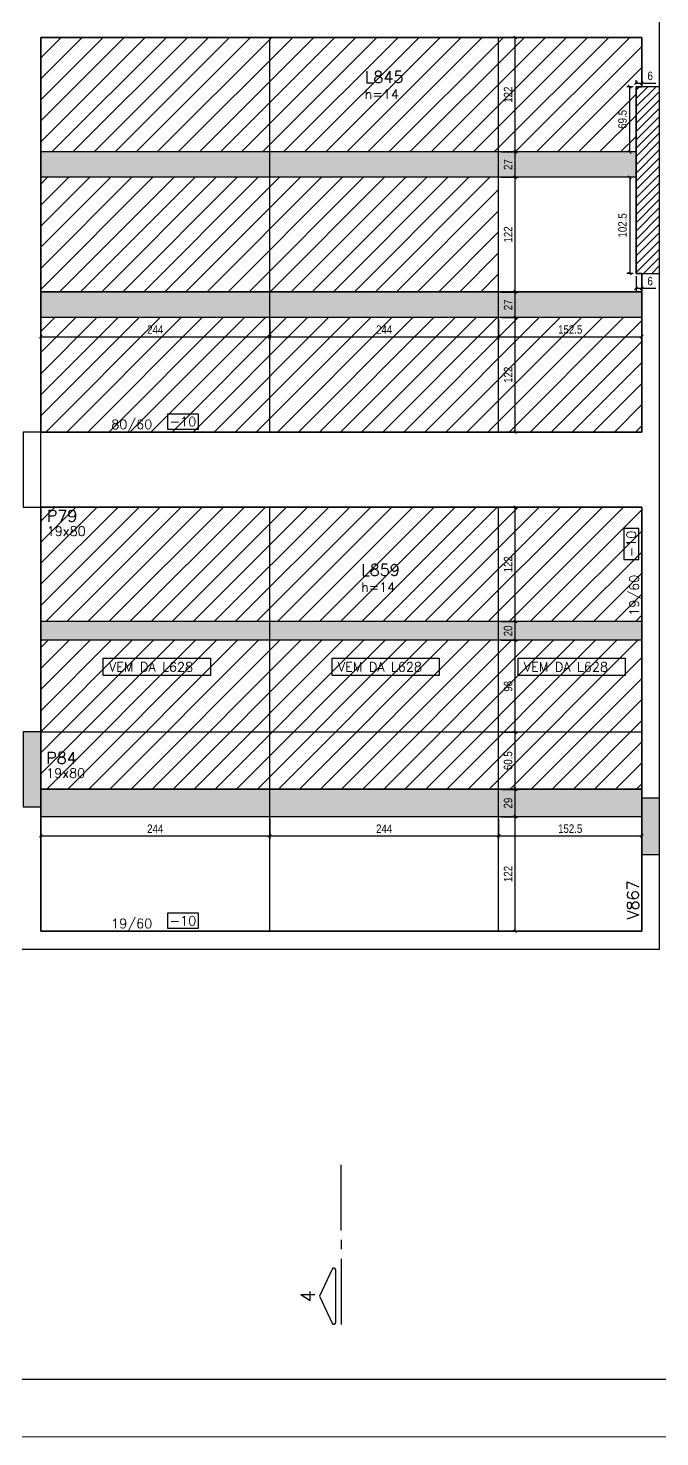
# Model space of a CAD drawing. Extents: x 1860 to 8661, y -614 to 3008.
# Drawn here: x 6478 to 7151, y -614 to 888 of the extents above; entities that cross this region are included whole.
import ezdxf
from ezdxf.enums import TextEntityAlignment as Align

# ---------------------------------------------------------------- set-up
doc = ezdxf.new("R2010")
doc.units = 0
for name, color, linetype in [('COTA', 241, 'Continuous'), ('F-CORTE-INDICAÇÃO', 4, 'Continuous'), ('F-LAJES-DIM', 2, 'Continuous'), ('F-LAJES-NOME', 4, 'Continuous'), ('F-LAJES-R', 254, 'Continuous'), ('F-PILARES-DIM', 172, 'Continuous'), ('F-PILARES-HACH', 174, 'Continuous'), ('F-PILARES-M', 170, 'Continuous'), ('F-PILARES-NOME', 170, 'Continuous'), ('F-PILARES-S', 170, 'Continuous'), ('F-VIGAS', 3, 'Continuous'), ('F-VIGAS-DIM', 2, 'Continuous'), ('F-VIGAS-NOME', 4, 'Continuous'), ('Painéis', 200, 'Continuous')]:
    doc.layers.add(name, color=color, linetype=linetype)
doc.layers.add('F-DESNIVEL-2', color=7, linetype='Continuous', true_color=0xffd1e8)
doc.layers.add('FOLHA', color=255, linetype='Continuous', lineweight=5)
doc.layers.add('Hachura', color=251, linetype='Continuous', lineweight=9)
doc.styles.add('COTA TECNICA-50', font='techl___.ttf', dxfattribs={"height": 9})
doc.styles.add('MCP', font='romans.shx')
doc.styles.add('ROMANS', font='romans.shx')
doc.dimstyles.new('COTA PAINEL-50', dxfattribs={"dimtxt": 9, "dimasz": 3, "dimexe": 3, "dimexo": 3, "dimgap": 3, "dimtad": 1, "dimdec": 1, "dimzin": 12, "dimdsep": 46, "dimtxsty": 'COTA TECNICA-50', "dimblk1": 'OBLIQUE', "dimblk2": 'OBLIQUE', "dimsah": 1, "dimcen": 0.9, "dimclrd": 4, "dimclre": 4, "dimclrt": 240, "dimadec": 1, "dimazin": 3, "dimtfac": 1, "dimtdec": 1, "dimtmove": 0, "dimatfit": 3, "dimfxl": 1, "dimtolj": 1, "dimtzin": 12, "dimarcsym": 0})

# ---------------------------------------------------------------- blocks, each defined once
blk = doc.blocks.new('*U7')
at = {"layer": 'F-VIGAS-DIM', "color": 1}
blk.add_lwpolyline([(0, 0), (33, 0), (33, 16), (0, 16)], close=True, dxfattribs=at)
at = {"layer": 'F-VIGAS-DIM', "style": 'MCP'}
blk.add_attdef('DIM', text='', height=10, dxfattribs=at).set_placement((16.5, 8), align=Align.MIDDLE_CENTER)
blk = doc.blocks.new('*U10')
at = {"layer": 'F-CORTE-INDICAÇÃO'}
for p, q in [((-100, 0), (-170, 0)), ((-80, 0), (-90, 0)), ((-70, 0), (0, 0))]:
    blk.add_line(p, q, dxfattribs=at)
blk.add_lwpolyline([(-112, 6, 0.802585), (-111.2, 9.8), (-140, 23.3), (-168.8, 9.8, 0.802585), (-168, 6)], format="xyb", close=True, dxfattribs=at)
at = {"layer": 'F-CORTE-INDICAÇÃO', "style": 'ROMANS'}
blk.add_attdef('CORTE', text='', height=15, dxfattribs=at).set_placement((-140, 35.8), align=Align.MIDDLE_CENTER)
at = {"layer": 'F-CORTE-INDICAÇÃO', "color": 2, "style": 'ROMANS'}
blk.add_attdef('FOLHA', text='', height=12, dxfattribs=at).set_placement((-140, -10), align=Align.MIDDLE_CENTER)
blk = doc.blocks.new('_Oblique')
at = {"color": 0, "linetype": 'ByBlock', "lineweight": -2}
blk.add_line((-0.5, -0.5), (0.5, 0.5), dxfattribs=at)
blk = doc.blocks.new('*D288')
at = {"layer": 'COTA', "color": 4, "lineweight": -2, "transparency": 16777216}
for p, q in [((6491.3, 576.8), (6491.3, 555.9)), ((6735.3, 576.8), (6735.3, 555.9)), ((6491.3, 558.9), (6735.3, 558.9))]:
    blk.add_line(p, q, dxfattribs=at)
at = {"layer": 'Defpoints', "color": 0, "transparency": 16777216}
for p in [(6491.3, 579.8), (6735.3, 579.8), (6735.3, 558.9)]:
    blk.add_point(p, dxfattribs=at)
at = {"layer": 'COTA', "color": 4, "lineweight": -2, "transparency": 16777216, "xscale": 3, "yscale": 3, "zscale": 3, "rotation": 180}
blk.add_blockref('_Oblique', (6491.3, 558.9), dxfattribs=at)
at = {"layer": 'COTA', "color": 4, "lineweight": -2, "transparency": 16777216, "xscale": 3, "yscale": 3, "zscale": 3}
blk.add_blockref('_Oblique', (6735.3, 558.9), dxfattribs=at)
at = {"layer": 'COTA', "color": 240, "transparency": 16777216, "insert": (6613.3, 566.5), "char_height": 9, "attachment_point": 5, "style": 'COTA TECNICA-50'}
blk.add_mtext('\\A1;244', dxfattribs=at)
blk = doc.blocks.new('*D289')
at = {"layer": 'COTA', "color": 4, "lineweight": -2, "transparency": 16777216}
for p, q in [((6735.3, 576.8), (6735.3, 555.9)), ((6979.3, 576.8), (6979.3, 555.9)), ((6735.3, 558.9), (6979.3, 558.9))]:
    blk.add_line(p, q, dxfattribs=at)
at = {"layer": 'Defpoints', "color": 0, "transparency": 16777216}
for p in [(6735.3, 579.8), (6979.3, 579.8), (6979.3, 558.9)]:
    blk.add_point(p, dxfattribs=at)
at = {"layer": 'COTA', "color": 4, "lineweight": -2, "transparency": 16777216, "xscale": 3, "yscale": 3, "zscale": 3, "rotation": 180}
blk.add_blockref('_Oblique', (6735.3, 558.9), dxfattribs=at)
at = {"layer": 'COTA', "color": 4, "lineweight": -2, "transparency": 16777216, "xscale": 3, "yscale": 3, "zscale": 3}
blk.add_blockref('_Oblique', (6979.3, 558.9), dxfattribs=at)
at = {"layer": 'COTA', "color": 240, "transparency": 16777216, "insert": (6857.3, 566.5), "char_height": 9, "attachment_point": 5, "style": 'COTA TECNICA-50'}
blk.add_mtext('\\A1;244', dxfattribs=at)
blk = doc.blocks.new('*D290')
at = {"layer": 'COTA', "color": 4, "lineweight": -2, "transparency": 16777216}
for p, q in [((6979.3, 576.8), (6979.3, 555.9)), ((7131.8, 576.8), (7131.8, 555.9)), ((6979.3, 558.9), (7131.8, 558.9))]:
    blk.add_line(p, q, dxfattribs=at)
at = {"layer": 'Defpoints', "color": 0, "transparency": 16777216}
for p in [(6979.3, 579.8), (7131.8, 579.8), (7131.8, 558.9)]:
    blk.add_point(p, dxfattribs=at)
at = {"layer": 'COTA', "color": 4, "lineweight": -2, "transparency": 16777216, "xscale": 3, "yscale": 3, "zscale": 3, "rotation": 180}
blk.add_blockref('_Oblique', (6979.3, 558.9), dxfattribs=at)
at = {"layer": 'COTA', "color": 4, "lineweight": -2, "transparency": 16777216, "xscale": 3, "yscale": 3, "zscale": 3}
blk.add_blockref('_Oblique', (7131.8, 558.9), dxfattribs=at)
at = {"layer": 'COTA', "color": 240, "transparency": 16777216, "insert": (7055.6, 566.5), "char_height": 9, "attachment_point": 5, "style": 'COTA TECNICA-50'}
blk.add_mtext('\\A1;152.5', dxfattribs=at)
blk = doc.blocks.new('*D291')
at = {"layer": 'COTA', "color": 4, "lineweight": -2, "transparency": 16777216}
for p, q in [((6982.3, 579.3), (7000, 579.3)), ((6997, 457.3), (6997, 579.3)), ((6982.3, 457.3), (7000, 457.3))]:
    blk.add_line(p, q, dxfattribs=at)
at = {"layer": 'Defpoints', "color": 0, "transparency": 16777216}
for p in [(6979.3, 579.3), (6997, 579.3), (6979.3, 457.3)]:
    blk.add_point(p, dxfattribs=at)
at = {"layer": 'COTA', "color": 4, "lineweight": -2, "transparency": 16777216, "xscale": 3, "yscale": 3, "zscale": 3}
for p, rotation in [((6997, 579.3), 90), ((6997, 457.3), 270)]:
    blk.add_blockref('_Oblique', p, dxfattribs=dict(at, rotation=rotation))
at = {"layer": 'COTA', "color": 240, "transparency": 16777216, "insert": (6989.4, 518.3), "char_height": 9, "attachment_point": 5, "rotation": 90, "style": 'COTA TECNICA-50'}
blk.add_mtext('\\A1;122', dxfattribs=at)
blk = doc.blocks.new('*D292')
at = {"layer": 'COTA', "color": 4, "lineweight": -2, "transparency": 16777216}
for p, q in [((6982.3, 606.3), (7000, 606.3)), ((6997, 579.3), (6997, 606.3)), ((6982.3, 579.3), (7000, 579.3))]:
    blk.add_line(p, q, dxfattribs=at)
at = {"layer": 'Defpoints', "color": 0, "transparency": 16777216}
for p in [(6979.3, 606.3), (6997, 606.3), (6979.3, 579.3)]:
    blk.add_point(p, dxfattribs=at)
at = {"layer": 'COTA', "color": 4, "lineweight": -2, "transparency": 16777216, "xscale": 3, "yscale": 3, "zscale": 3}
for p, rotation in [((6997, 606.3), 90), ((6997, 579.3), 270)]:
    blk.add_blockref('_Oblique', p, dxfattribs=dict(at, rotation=rotation))
at = {"layer": 'COTA', "color": 240, "transparency": 16777216, "insert": (6989.4, 592.8), "char_height": 9, "attachment_point": 5, "rotation": 90, "style": 'COTA TECNICA-50'}
blk.add_mtext('\\A1;27', dxfattribs=at)
blk = doc.blocks.new('*D293')
at = {"layer": 'COTA', "color": 4, "lineweight": -2, "transparency": 16777216}
for p, q in [((6982.3, 728.8), (7000, 728.8)), ((6997, 606.8), (6997, 728.8)), ((6982.3, 606.8), (7000, 606.8))]:
    blk.add_line(p, q, dxfattribs=at)
at = {"layer": 'Defpoints', "color": 0, "transparency": 16777216}
for p in [(6979.3, 728.8), (6997, 728.8), (6979.3, 606.8)]:
    blk.add_point(p, dxfattribs=at)
at = {"layer": 'COTA', "color": 4, "lineweight": -2, "transparency": 16777216, "xscale": 3, "yscale": 3, "zscale": 3}
for p, rotation in [((6997, 728.8), 90), ((6997, 606.8), 270)]:
    blk.add_blockref('_Oblique', p, dxfattribs=dict(at, rotation=rotation))
at = {"layer": 'COTA', "color": 240, "transparency": 16777216, "insert": (6989.4, 667.8), "char_height": 9, "attachment_point": 5, "rotation": 90, "style": 'COTA TECNICA-50'}
blk.add_mtext('\\A1;122', dxfattribs=at)
blk = doc.blocks.new('*D294')
at = {"layer": 'COTA', "color": 4, "lineweight": -2, "transparency": 16777216}
for p, q in [((6982.3, 755.8), (7000, 755.8)), ((6997, 728.8), (6997, 755.8)), ((6982.3, 728.8), (7000, 728.8))]:
    blk.add_line(p, q, dxfattribs=at)
at = {"layer": 'Defpoints', "color": 0, "transparency": 16777216}
for p in [(6979.3, 755.8), (6997, 755.8), (6979.3, 728.8)]:
    blk.add_point(p, dxfattribs=at)
at = {"layer": 'COTA', "color": 4, "lineweight": -2, "transparency": 16777216, "xscale": 3, "yscale": 3, "zscale": 3}
for p, rotation in [((6997, 755.8), 90), ((6997, 728.8), 270)]:
    blk.add_blockref('_Oblique', p, dxfattribs=dict(at, rotation=rotation))
at = {"layer": 'COTA', "color": 240, "transparency": 16777216, "insert": (6989.4, 742.3), "char_height": 9, "attachment_point": 5, "rotation": 90, "style": 'COTA TECNICA-50'}
blk.add_mtext('\\A1;27', dxfattribs=at)
blk = doc.blocks.new('*D295')
at = {"layer": 'COTA', "color": 4, "lineweight": -2, "transparency": 16777216}
for p, q in [((6982.3, 877.8), (7000, 877.8)), ((6997, 755.8), (6997, 877.8)), ((6982.3, 755.8), (7000, 755.8))]:
    blk.add_line(p, q, dxfattribs=at)
at = {"layer": 'Defpoints', "color": 0, "transparency": 16777216}
for p in [(6979.3, 877.8), (6997, 877.8), (6979.3, 755.8)]:
    blk.add_point(p, dxfattribs=at)
at = {"layer": 'COTA', "color": 4, "lineweight": -2, "transparency": 16777216, "xscale": 3, "yscale": 3, "zscale": 3}
for p, rotation in [((6997, 877.8), 90), ((6997, 755.8), 270)]:
    blk.add_blockref('_Oblique', p, dxfattribs=dict(at, rotation=rotation))
at = {"layer": 'COTA', "color": 240, "transparency": 16777216, "insert": (6989.4, 816.8), "char_height": 9, "attachment_point": 5, "rotation": 90, "style": 'COTA TECNICA-50'}
blk.add_mtext('\\A1;122', dxfattribs=at)
blk = doc.blocks.new('*D296')
at = {"layer": 'COTA', "color": 4, "lineweight": -2, "transparency": 16777216}
for p, q in [((7122.8, 825.3), (7116, 825.3)), ((7119, 755.8), (7119, 825.3)), ((7122.8, 755.8), (7116, 755.8))]:
    blk.add_line(p, q, dxfattribs=at)
at = {"layer": 'Defpoints', "color": 0, "transparency": 16777216}
for p in [(7119, 825.3), (7125.8, 825.3), (7125.8, 755.8)]:
    blk.add_point(p, dxfattribs=at)
at = {"layer": 'COTA', "color": 4, "lineweight": -2, "transparency": 16777216, "xscale": 3, "yscale": 3, "zscale": 3}
for p, rotation in [((7119, 825.3), 90), ((7119, 755.8), 270)]:
    blk.add_blockref('_Oblique', p, dxfattribs=dict(at, rotation=rotation))
at = {"layer": 'COTA', "color": 240, "transparency": 16777216, "insert": (7111.4, 790.5), "char_height": 9, "attachment_point": 5, "rotation": 90, "style": 'COTA TECNICA-50'}
blk.add_mtext('\\A1;69.5', dxfattribs=at)
blk = doc.blocks.new('*D297')
at = {"layer": 'COTA', "color": 4, "lineweight": -2, "transparency": 16777216}
for p, q in [((7122.8, 728.8), (7116, 728.8)), ((7119, 728.8), (7119, 626.3)), ((7122.8, 626.3), (7116, 626.3))]:
    blk.add_line(p, q, dxfattribs=at)
at = {"layer": 'Defpoints', "color": 0, "transparency": 16777216}
for p in [(7125.8, 728.8), (7119, 626.3), (7125.8, 626.3)]:
    blk.add_point(p, dxfattribs=at)
at = {"layer": 'COTA', "color": 4, "lineweight": -2, "transparency": 16777216, "xscale": 3, "yscale": 3, "zscale": 3}
for p, rotation in [((7119, 728.8), 90), ((7119, 626.3), 270)]:
    blk.add_blockref('_Oblique', p, dxfattribs=dict(at, rotation=rotation))
at = {"layer": 'COTA', "color": 240, "transparency": 16777216, "insert": (7111.4, 677.5), "char_height": 9, "attachment_point": 5, "rotation": 90, "style": 'COTA TECNICA-50'}
blk.add_mtext('\\A1;102.5', dxfattribs=at)
blk = doc.blocks.new('*D298')
at = {"layer": 'COTA', "color": 4, "lineweight": -2, "transparency": 16777216}
for p, q in [((7125.8, 828.3), (7125.8, 832.2)), ((7125.8, 829.2), (7131.8, 829.2)), ((7131.8, 828.3), (7131.8, 832.2)), ((7131.8, 829.2), (7146.8, 829.2))]:
    blk.add_line(p, q, dxfattribs=at)
at = {"layer": 'Defpoints', "color": 0, "transparency": 16777216}
for p in [(7131.8, 829.2), (7125.8, 825.3), (7131.8, 825.3)]:
    blk.add_point(p, dxfattribs=at)
at = {"layer": 'COTA', "color": 4, "lineweight": -2, "transparency": 16777216, "xscale": 3, "yscale": 3, "zscale": 3, "rotation": 180}
blk.add_blockref('_Oblique', (7125.8, 829.2), dxfattribs=at)
at = {"layer": 'COTA', "color": 4, "lineweight": -2, "transparency": 16777216, "xscale": 3, "yscale": 3, "zscale": 3}
blk.add_blockref('_Oblique', (7131.8, 829.2), dxfattribs=at)
at = {"layer": 'COTA', "color": 240, "transparency": 16777216, "insert": (7140.8, 836.8), "char_height": 9, "attachment_point": 5, "style": 'COTA TECNICA-50'}
blk.add_mtext('\\A1;6', dxfattribs=at)
blk = doc.blocks.new('*D299')
at = {"layer": 'COTA', "color": 4, "lineweight": -2, "transparency": 16777216}
for p, q in [((7125.8, 623.3), (7125.8, 607.5)), ((7131.8, 623.3), (7131.8, 607.5)), ((7125.8, 610.5), (7131.8, 610.5)), ((7131.8, 610.5), (7146.8, 610.5))]:
    blk.add_line(p, q, dxfattribs=at)
at = {"layer": 'Defpoints', "color": 0, "transparency": 16777216}
for p in [(7125.8, 626.3), (7131.8, 626.3), (7131.8, 610.5)]:
    blk.add_point(p, dxfattribs=at)
at = {"layer": 'COTA', "color": 4, "lineweight": -2, "transparency": 16777216, "xscale": 3, "yscale": 3, "zscale": 3, "rotation": 180}
blk.add_blockref('_Oblique', (7125.8, 610.5), dxfattribs=at)
at = {"layer": 'COTA', "color": 4, "lineweight": -2, "transparency": 16777216, "xscale": 3, "yscale": 3, "zscale": 3}
blk.add_blockref('_Oblique', (7131.8, 610.5), dxfattribs=at)
at = {"layer": 'COTA', "color": 240, "transparency": 16777216, "insert": (7140.8, 618.1), "char_height": 9, "attachment_point": 5, "style": 'COTA TECNICA-50'}
blk.add_mtext('\\A1;6', dxfattribs=at)
blk = doc.blocks.new('*D300')
at = {"layer": 'COTA', "color": 4, "lineweight": -2, "transparency": 16777216}
for p, q in [((6491.3, 44.8), (6491.3, 23.9)), ((6735.3, 44.8), (6735.3, 23.9)), ((6491.3, 26.9), (6735.3, 26.9))]:
    blk.add_line(p, q, dxfattribs=at)
at = {"layer": 'Defpoints', "color": 0, "transparency": 16777216}
for p in [(6491.3, 47.8), (6735.3, 47.8), (6735.3, 26.9)]:
    blk.add_point(p, dxfattribs=at)
at = {"layer": 'COTA', "color": 4, "lineweight": -2, "transparency": 16777216, "xscale": 3, "yscale": 3, "zscale": 3, "rotation": 180}
blk.add_blockref('_Oblique', (6491.3, 26.9), dxfattribs=at)
at = {"layer": 'COTA', "color": 4, "lineweight": -2, "transparency": 16777216, "xscale": 3, "yscale": 3, "zscale": 3}
blk.add_blockref('_Oblique', (6735.3, 26.9), dxfattribs=at)
at = {"layer": 'COTA', "color": 240, "transparency": 16777216, "insert": (6613.3, 34.5), "char_height": 9, "attachment_point": 5, "style": 'COTA TECNICA-50'}
blk.add_mtext('\\A1;244', dxfattribs=at)
blk = doc.blocks.new('*D301')
at = {"layer": 'COTA', "color": 4, "lineweight": -2, "transparency": 16777216}
for p, q in [((6735.3, 44.8), (6735.3, 23.9)), ((6979.3, 44.8), (6979.3, 23.9)), ((6735.3, 26.9), (6979.3, 26.9))]:
    blk.add_line(p, q, dxfattribs=at)
at = {"layer": 'Defpoints', "color": 0, "transparency": 16777216}
for p in [(6735.3, 47.8), (6979.3, 47.8), (6979.3, 26.9)]:
    blk.add_point(p, dxfattribs=at)
at = {"layer": 'COTA', "color": 4, "lineweight": -2, "transparency": 16777216, "xscale": 3, "yscale": 3, "zscale": 3, "rotation": 180}
blk.add_blockref('_Oblique', (6735.3, 26.9), dxfattribs=at)
at = {"layer": 'COTA', "color": 4, "lineweight": -2, "transparency": 16777216, "xscale": 3, "yscale": 3, "zscale": 3}
blk.add_blockref('_Oblique', (6979.3, 26.9), dxfattribs=at)
at = {"layer": 'COTA', "color": 240, "transparency": 16777216, "insert": (6857.3, 34.5), "char_height": 9, "attachment_point": 5, "style": 'COTA TECNICA-50'}
blk.add_mtext('\\A1;244', dxfattribs=at)
blk = doc.blocks.new('*D302')
at = {"layer": 'COTA', "color": 4, "lineweight": -2, "transparency": 16777216}
for p, q in [((6979.3, 44.8), (6979.3, 23.9)), ((7131.8, 44.8), (7131.8, 23.9)), ((6979.3, 26.9), (7131.8, 26.9))]:
    blk.add_line(p, q, dxfattribs=at)
at = {"layer": 'Defpoints', "color": 0, "transparency": 16777216}
for p in [(6979.3, 47.8), (7131.8, 47.8), (7131.8, 26.9)]:
    blk.add_point(p, dxfattribs=at)
at = {"layer": 'COTA', "color": 4, "lineweight": -2, "transparency": 16777216, "xscale": 3, "yscale": 3, "zscale": 3, "rotation": 180}
blk.add_blockref('_Oblique', (6979.3, 26.9), dxfattribs=at)
at = {"layer": 'COTA', "color": 4, "lineweight": -2, "transparency": 16777216, "xscale": 3, "yscale": 3, "zscale": 3}
blk.add_blockref('_Oblique', (7131.8, 26.9), dxfattribs=at)
at = {"layer": 'COTA', "color": 240, "transparency": 16777216, "insert": (7055.6, 34.5), "char_height": 9, "attachment_point": 5, "style": 'COTA TECNICA-50'}
blk.add_mtext('\\A1;152.5', dxfattribs=at)
blk = doc.blocks.new('*D303')
at = {"layer": 'COTA', "color": 4, "lineweight": -2, "transparency": 16777216}
for p, q in [((6982.3, 47.3), (7000, 47.3)), ((6997, -74.7), (6997, 47.3)), ((6982.3, -74.7), (7000, -74.7))]:
    blk.add_line(p, q, dxfattribs=at)
at = {"layer": 'Defpoints', "color": 0, "transparency": 16777216}
for p in [(6979.3, 47.3), (6997, 47.3), (6979.3, -74.7)]:
    blk.add_point(p, dxfattribs=at)
at = {"layer": 'COTA', "color": 4, "lineweight": -2, "transparency": 16777216, "xscale": 3, "yscale": 3, "zscale": 3}
for p, rotation in [((6997, 47.3), 90), ((6997, -74.7), 270)]:
    blk.add_blockref('_Oblique', p, dxfattribs=dict(at, rotation=rotation))
at = {"layer": 'COTA', "color": 240, "transparency": 16777216, "insert": (6989.4, -13.7), "char_height": 9, "attachment_point": 5, "rotation": 90, "style": 'COTA TECNICA-50'}
blk.add_mtext('\\A1;122', dxfattribs=at)
blk = doc.blocks.new('*D304')
at = {"layer": 'COTA', "color": 4, "lineweight": -2, "transparency": 16777216}
for p, q in [((6982.3, 76.3), (7000, 76.3)), ((6997, 47.3), (6997, 76.3)), ((6982.3, 47.3), (7000, 47.3))]:
    blk.add_line(p, q, dxfattribs=at)
at = {"layer": 'Defpoints', "color": 0, "transparency": 16777216}
for p in [(6979.3, 76.3), (6997, 76.3), (6979.3, 47.3)]:
    blk.add_point(p, dxfattribs=at)
at = {"layer": 'COTA', "color": 4, "lineweight": -2, "transparency": 16777216, "xscale": 3, "yscale": 3, "zscale": 3}
for p, rotation in [((6997, 76.3), 90), ((6997, 47.3), 270)]:
    blk.add_blockref('_Oblique', p, dxfattribs=dict(at, rotation=rotation))
at = {"layer": 'COTA', "color": 240, "transparency": 16777216, "insert": (6989.4, 61.8), "char_height": 9, "attachment_point": 5, "rotation": 90, "style": 'COTA TECNICA-50'}
blk.add_mtext('\\A1;29', dxfattribs=at)
blk = doc.blocks.new('*D305')
at = {"layer": 'COTA', "color": 4, "lineweight": -2, "transparency": 16777216}
for p, q in [((6982.3, 137.3), (7000, 137.3)), ((6997, 76.8), (6997, 137.3)), ((6982.3, 76.8), (7000, 76.8))]:
    blk.add_line(p, q, dxfattribs=at)
at = {"layer": 'Defpoints', "color": 0, "transparency": 16777216}
for p in [(6979.3, 137.3), (6997, 137.3), (6979.3, 76.8)]:
    blk.add_point(p, dxfattribs=at)
at = {"layer": 'COTA', "color": 4, "lineweight": -2, "transparency": 16777216, "xscale": 3, "yscale": 3, "zscale": 3}
for p, rotation in [((6997, 137.3), 90), ((6997, 76.8), 270)]:
    blk.add_blockref('_Oblique', p, dxfattribs=dict(at, rotation=rotation))
at = {"layer": 'COTA', "color": 240, "transparency": 16777216, "insert": (6989.4, 107), "char_height": 9, "attachment_point": 5, "rotation": 90, "style": 'COTA TECNICA-50'}
blk.add_mtext('\\A1;60.5', dxfattribs=at)
blk = doc.blocks.new('*D306')
at = {"layer": 'COTA', "color": 4, "lineweight": -2, "transparency": 16777216}
for p, q in [((6982.3, 235.3), (7000, 235.3)), ((6997, 137.3), (6997, 235.3)), ((6982.3, 137.3), (7000, 137.3))]:
    blk.add_line(p, q, dxfattribs=at)
at = {"layer": 'Defpoints', "color": 0, "transparency": 16777216}
for p in [(6979.3, 235.3), (6997, 235.3), (6979.3, 137.3)]:
    blk.add_point(p, dxfattribs=at)
at = {"layer": 'COTA', "color": 4, "lineweight": -2, "transparency": 16777216, "xscale": 3, "yscale": 3, "zscale": 3}
for p, rotation in [((6997, 235.3), 90), ((6997, 137.3), 270)]:
    blk.add_blockref('_Oblique', p, dxfattribs=dict(at, rotation=rotation))
at = {"layer": 'COTA', "color": 240, "transparency": 16777216, "insert": (6989.4, 186.3), "char_height": 9, "attachment_point": 5, "rotation": 90, "style": 'COTA TECNICA-50'}
blk.add_mtext('\\A1;98', dxfattribs=at)
blk = doc.blocks.new('*D307')
at = {"layer": 'COTA', "color": 4, "lineweight": -2, "transparency": 16777216}
for p, q in [((6982.3, 255.3), (7000, 255.3)), ((6997, 235.3), (6997, 255.3)), ((6982.3, 235.3), (7000, 235.3))]:
    blk.add_line(p, q, dxfattribs=at)
at = {"layer": 'Defpoints', "color": 0, "transparency": 16777216}
for p in [(6979.3, 255.3), (6997, 255.3), (6979.3, 235.3)]:
    blk.add_point(p, dxfattribs=at)
at = {"layer": 'COTA', "color": 4, "lineweight": -2, "transparency": 16777216, "xscale": 3, "yscale": 3, "zscale": 3}
for p, rotation in [((6997, 255.3), 90), ((6997, 235.3), 270)]:
    blk.add_blockref('_Oblique', p, dxfattribs=dict(at, rotation=rotation))
at = {"layer": 'COTA', "color": 240, "transparency": 16777216, "insert": (6989.4, 245.3), "char_height": 9, "attachment_point": 5, "rotation": 90, "style": 'COTA TECNICA-50'}
blk.add_mtext('\\A1;20', dxfattribs=at)
blk = doc.blocks.new('*D308')
at = {"layer": 'COTA', "color": 4, "lineweight": -2, "transparency": 16777216}
for p, q in [((6982.3, 377.3), (7000, 377.3)), ((6997, 255.3), (6997, 377.3)), ((6982.3, 255.3), (7000, 255.3))]:
    blk.add_line(p, q, dxfattribs=at)
at = {"layer": 'Defpoints', "color": 0, "transparency": 16777216}
for p in [(6979.3, 377.3), (6997, 377.3), (6979.3, 255.3)]:
    blk.add_point(p, dxfattribs=at)
at = {"layer": 'COTA', "color": 4, "lineweight": -2, "transparency": 16777216, "xscale": 3, "yscale": 3, "zscale": 3}
for p, rotation in [((6997, 377.3), 90), ((6997, 255.3), 270)]:
    blk.add_blockref('_Oblique', p, dxfattribs=dict(at, rotation=rotation))
at = {"layer": 'COTA', "color": 240, "transparency": 16777216, "insert": (6989.4, 316.3), "char_height": 9, "attachment_point": 5, "rotation": 90, "style": 'COTA TECNICA-50'}
blk.add_mtext('\\A1;122', dxfattribs=at)

msp = doc.modelspace()

# ---------------------------------------------------------------- hatches: boundary and pattern name
at = {"layer": 'F-DESNIVEL-2', "linetype": 'Continuous'}
h = msp.add_hatch(color=256, dxfattribs=at)
h.dxf.hatch_style = 1
h.paths.add_polyline_path([(6472.34, 57.79), (6491.34, 57.79), (6491.34, 137.79), (6472.34, 137.79)])
h = msp.add_hatch(color=256, dxfattribs=at)
h.dxf.hatch_style = 1
h.paths.add_polyline_path([(7131.84, 6.89), (7150.84, 6.89), (7150.84, 66.89), (7131.84, 66.89)])
at = {"layer": 'F-PILARES-HACH', "linetype": 'Continuous'}
h = msp.add_hatch(dxfattribs=at)
h.set_pattern_fill('ANSI31', color=256, scale=50, style=0)
h.set_pattern_definition([(45, (3891.34, 901.7874), (-4.419417, 4.419417), [])])
h.paths.add_polyline_path([(7125.84, 626.29), (7150.84, 626.29), (7150.84, 825.29), (7125.84, 825.29)], flags=16)
at = {"layer": 'Hachura', "linetype": 'ByBlock'}
h = msp.add_hatch(dxfattribs=at)
h.set_pattern_fill('ANSI31', color=256, scale=5)
h.paths.add_polyline_path([(6735.34, 755.79), (6735.34, 877.79), (6491.34, 877.79), (6491.34, 755.79)])
h.paths.add_polyline_path([(6979.34, 755.79), (6979.34, 877.79), (6735.34, 877.79), (6735.34, 755.79)])
h.paths.add_polyline_path([(7125.84, 755.79), (7125.84, 825.29), (7131.84, 825.29), (7131.84, 877.79), (6979.34, 877.79), (6979.34, 755.79)])
h.paths.add_polyline_path([(6979.34, 606.79), (6979.34, 728.79), (6735.34, 728.79), (6735.34, 606.79)])
h.paths.add_polyline_path([(6491.34, 728.79), (6491.34, 606.79), (6735.34, 606.79), (6735.34, 728.79)])
h.paths.add_polyline_path([(6735.34, 579.29), (6491.34, 579.29), (6491.34, 457.29), (6735.34, 457.29)])
h.paths.add_polyline_path([(6735.34, 579.29), (6735.34, 457.29), (6979.34, 457.29), (6979.34, 579.29)])
h.paths.add_polyline_path([(6979.34, 579.29), (6979.34, 457.29), (7131.84, 457.29), (7131.84, 579.29)])
h = msp.add_hatch(color=256, dxfattribs=at)
h.dxf.hatch_style = 1
h.paths.add_polyline_path([(6735.34, 728.79), (6735.34, 755.79), (6491.34, 755.79), (6491.34, 728.79)])
h.paths.add_polyline_path([(6979.34, 728.79), (6979.34, 755.79), (6735.34, 755.79), (6735.34, 728.79)])
h.paths.add_polyline_path([(6979.34, 755.79), (6979.34, 728.79), (7125.84, 728.79), (7125.84, 755.79)])
h.paths.add_polyline_path([(6979.34, 606.29), (6979.34, 579.29), (7131.84, 579.29), (7131.84, 606.29)])
h.paths.add_polyline_path([(6735.34, 606.29), (6735.34, 579.29), (6979.34, 579.29), (6979.34, 606.29)])
h.paths.add_polyline_path([(6491.34, 606.29), (6491.34, 579.29), (6735.34, 579.29), (6735.34, 606.29)])
h = msp.add_hatch(dxfattribs=at)
h.set_pattern_fill('ANSI31', color=256, scale=5)
h.paths.add_polyline_path([(6735.34, 377.29), (6491.34, 377.29), (6491.34, 255.29), (6735.34, 255.29)])
h.paths.add_polyline_path([(6735.34, 377.29), (6735.34, 255.29), (6979.34, 255.29), (6979.34, 377.29)])
h.paths.add_polyline_path([(6979.34, 377.29), (6979.34, 255.29), (7131.84, 255.29), (7131.84, 377.29)])
h.paths.add_polyline_path([(6979.34, 137.29), (6979.34, 76.79), (7131.84, 76.79), (7131.84, 137.29)])
h.paths.add_polyline_path([(6735.34, 137.29), (6735.34, 76.79), (6979.34, 76.79), (6979.34, 137.29)])
h.paths.add_polyline_path([(6735.34, 76.79), (6735.34, 137.29), (6491.34, 137.29), (6491.34, 76.79)])
h.paths.add_polyline_path([(6735.34, 137.29), (6735.34, 235.29), (6491.34, 235.29), (6491.34, 137.29)])
h.paths.add_polyline_path([(6735.34, 235.29), (6735.34, 137.29), (6979.34, 137.29), (6979.34, 235.29)])
h.paths.add_polyline_path([(7131.84, 137.29), (7131.84, 235.29), (6979.34, 235.29), (6979.34, 137.29)])
h = msp.add_hatch(color=256, dxfattribs=at)
h.dxf.hatch_style = 1
h.paths.add_polyline_path([(6491.34, 255.29), (6491.34, 235.29), (6735.34, 235.29), (6735.34, 255.29)])
h.paths.add_polyline_path([(6735.34, 255.29), (6735.34, 235.29), (6979.34, 235.29), (6979.34, 255.29)])
h.paths.add_polyline_path([(6979.34, 255.29), (6979.34, 235.29), (7131.84, 235.29), (7131.84, 255.29)])
h = msp.add_hatch(color=256, dxfattribs=at)
h.dxf.hatch_style = 1
h.paths.add_polyline_path([(6491.34, 76.29), (6491.34, 57.79), (6491.34, 47.29), (6735.34, 47.29), (6735.34, 76.29)])
h.paths.add_polyline_path([(6735.34, 76.29), (6735.34, 47.29), (6979.34, 47.29), (6979.34, 76.29)])
h.paths.add_polyline_path([(6979.34, 76.29), (6979.34, 47.29), (7131.84, 47.29), (7131.84, 66.89), (7131.84, 76.29)])

# ---------------------------------------------------------------- linework, layer by layer
at = {"color": 30}
msp.add_line((8600.49, -552.63), (2012.11, -552.63), dxfattribs=at)
at = {"layer": 'COTA'}
for points in [[(6557.94, 216.34), (6672.07, 216.34), (6672.07, 197.92), (6557.94, 197.92)], [(6801.94, 216.34), (6916.07, 216.34), (6916.07, 197.92), (6801.94, 197.92)], [(7000.19, 216.34), (7114.32, 216.34), (7114.32, 197.92), (7000.19, 197.92)]]:
    msp.add_lwpolyline(points, close=True, dxfattribs=at)
at = {"layer": 'F-LAJES-R', "linetype": 'Continuous'}
for points in [[(7131.84, 457.29), (7131.84, 626.29), (7125.84, 626.29), (7125.84, 825.29), (7131.84, 825.29), (7131.84, 877.79), (6491.34, 877.79), (6491.34, 457.29), (7131.84, 457.29)], [(7131.84, -74.71), (7131.84, 6.89), (7131.84, 66.89), (7131.84, 377.29), (6491.34, 377.29), (6491.34, 137.79), (6491.34, 57.79), (6491.34, -74.71), (7131.84, -74.71)]]:
    msp.add_lwpolyline(points, dxfattribs=at)
at = {"layer": 'F-PILARES-M', "linetype": 'Continuous'}
for points in [[(6472.34, 377.29), (6491.34, 377.29), (6491.34, 457.29), (6472.34, 457.29), (6472.34, 377.29)], [(6472.34, 57.79), (6491.34, 57.79), (6491.34, 137.79), (6472.34, 137.79), (6472.34, 57.79)], [(7131.84, 6.89), (7150.84, 6.89), (7150.84, 66.89), (7131.84, 66.89), (7131.84, 6.89)]]:
    msp.add_lwpolyline(points, dxfattribs=at)
at = {"layer": 'F-PILARES-S', "linetype": 'Continuous'}
msp.add_lwpolyline([(7125.84, 626.29), (7150.84, 626.29), (7150.84, 825.29), (7125.84, 825.29), (7125.84, 626.29)], dxfattribs=at)
at = {"layer": 'F-VIGAS'}
for points in [[(7150.84, 887.29), (7150.84, 1196.29)], [(7150.84, 825.29), (7150.84, 887.29)], [(6491.34, 877.79), (7131.84, 877.79)], [(6491.34, 457.29), (6491.34, 877.79)], [(7131.84, 877.79), (7131.84, 825.29)], [(7131.84, 626.29), (7131.84, 457.29)], [(7150.84, 417.29), (7150.84, 626.29)], [(7131.84, 457.29), (6491.34, 457.29)], [(7150.84, 66.89), (7150.84, 417.29)], [(6491.34, 377.29), (7131.84, 377.29)], [(6491.34, 137.79), (6491.34, 377.29)], [(7131.84, 377.29), (7131.84, 66.89)], [(6491.34, -74.71), (6491.34, 57.79)], [(7131.84, 6.89), (7131.84, -74.71)], [(7150.84, -93.71), (7150.84, 6.89)], [(7131.84, -74.71), (6491.34, -74.71)], [(6126.34, -93.71), (6481.84, -93.71)], [(6481.84, -93.71), (7150.84, -93.71)]]:
    msp.add_lwpolyline(points, dxfattribs=at)
at = {"layer": 'FOLHA'}
msp.add_line((8661.45, -613.6), (1859.7, -613.6), dxfattribs=at)
at = {"layer": 'Painéis'}
for points in [[(6735.34, 457.29), (6735.34, 877.79)], [(6979.34, 457.29), (6979.34, 877.79)], [(7125.84, 755.79), (6491.34, 755.79)], [(7125.84, 728.79), (6491.34, 728.79)], [(7131.84, 606.79), (6491.34, 606.79)], [(7131.84, 606.29), (6491.34, 606.29)], [(7131.84, 579.29), (6491.34, 579.29)], [(6735.34, -74.71), (6735.34, 377.29)], [(6979.34, -74.71), (6979.34, 377.29)], [(7131.84, 255.29), (6491.34, 255.29)], [(7131.84, 235.29), (6491.34, 235.29)], [(7131.84, 137.29), (6491.34, 137.29)], [(7131.84, 76.79), (6491.34, 76.79)], [(7131.84, 76.29), (6491.34, 76.29)], [(7131.84, 47.29), (6491.34, 47.29)]]:
    msp.add_lwpolyline(points, dxfattribs=at)

# ---------------------------------------------------------------- block references
at = {"layer": 'F-CORTE-INDICAÇÃO', "linetype": 'Continuous'}
ref = msp.add_blockref('*U10', (6811.61, -323.75), dxfattribs=dict(at, rotation=90))
ref.add_attrib('CORTE', '4', dxfattribs={"height": 15, "rotation": 90, "style": 'ROMANS'}).set_placement((6775.84, -463.75), align=Align.MIDDLE_CENTER)
at = {"layer": 'F-VIGAS-DIM', "linetype": 'Continuous'}
for p in [(6626.34, 460.41), (6626.34, -71.59)]:
    msp.add_blockref('*U7', p, dxfattribs=at).add_auto_attribs({'DIM': '-10'})
at = {"layer": 'F-VIGAS-DIM', "linetype": 'Continuous', "rotation": 90}
msp.add_blockref('*U7', (7128.71, 321.46), dxfattribs=at).add_auto_attribs({'DIM': '-10'})

# ---------------------------------------------------------------- texts
at = {"layer": 'COTA', "style": 'ROMANS'}
for p in [(6564.01, 201.94), (6808.01, 201.94), (7006.26, 201.94)]:
    msp.add_text('VEM DA L628', height=10, dxfattribs=at).set_placement(p)
at = {"layer": 'F-LAJES-DIM', "linetype": 'Continuous', "style": 'MCP'}
for p in [(6836.55, 812.4), (6832.74, 286.96)]:
    msp.add_text('h=14', height=10, dxfattribs=at).set_placement(p)
at = {"layer": 'F-LAJES-NOME', "linetype": 'Continuous', "style": 'MCP'}
for s, p in [('L845', (6836.55, 829.4)), ('L859', (6832.74, 303.96))]:
    msp.add_text(s, height=12.5, dxfattribs=at).set_placement(p)
at = {"layer": 'F-PILARES-DIM', "linetype": 'Continuous', "style": 'MCP'}
for p in [(6497.59, 346.66), (6497.02, 88.74)]:
    msp.add_text('19x80', height=10, dxfattribs=at).set_placement(p)
at = {"layer": 'F-PILARES-NOME', "linetype": 'Continuous', "style": 'MCP'}
for s, p in [('P79', (6497.59, 361.66)), ('P84', (6497.02, 103.74))]:
    msp.add_text(s, height=12.5, dxfattribs=at).set_placement(p)
at = {"layer": 'F-VIGAS-DIM', "linetype": 'Continuous', "style": 'MCP'}
for s, p in [('80/60', (6566.34, 460.41)), ('19/60', (6566.34, -71.59))]:
    msp.add_text(s, height=10, dxfattribs=at).set_placement(p)
msp.add_text('19/60', height=10, rotation=90, dxfattribs=at).set_placement((7128.71, 261.46))
at = {"layer": 'F-VIGAS-NOME', "linetype": 'Continuous', "style": 'MCP'}
msp.add_text('V867', height=12.5, rotation=90, dxfattribs=at).set_placement((7128.71, -62.21))

# ---------------------------------------------------------------- dimensions: what is measured, and where the dimension line sits
at = {"layer": 'COTA'}
for base, p1, p2, picture, middle in [((6996.95, 877.79), (6979.34, 755.79), (6979.34, 877.79), '*D295', (6989.4, 816.79)), ((6996.95, 755.79), (6979.34, 728.79), (6979.34, 755.79), '*D294', (6989.39, 742.29)), ((6996.95, 606.29), (6979.34, 579.29), (6979.34, 606.29), '*D292', (6989.39, 592.79)), ((6996.95, 377.29), (6979.34, 255.29), (6979.34, 377.29), '*D308', (6989.4, 316.29)), ((6996.95, 255.29), (6979.34, 235.29), (6979.34, 255.29), '*D307', (6989.36, 245.29)), ((6996.95, 235.29), (6979.34, 137.29), (6979.34, 235.29), '*D306', (6989.36, 186.29)), ((6996.95, 76.29), (6979.34, 47.29), (6979.34, 76.29), '*D304', (6989.37, 61.79))]:
    dim = msp.add_linear_dim(base=base, p1=p1, p2=p2, angle=90, dimstyle='COTA PAINEL-50', override={"dimtmove": 1}, dxfattribs=at)
    dim.commit()
    dim.dimension.update_dxf_attribs({"geometry": picture, "text_midpoint": middle})
for base, p1, p2, picture, middle in [((7131.84, 829.21), (7125.84, 825.29), (7131.84, 825.29), '*D298', (7140.84, 836.8)), ((7131.84, 610.54), (7125.84, 626.29), (7131.84, 626.29), '*D299', (7140.84, 618.13)), ((6735.34, 558.93), (6491.34, 579.79), (6735.34, 579.79), '*D288', (6613.34, 566.49)), ((6735.34, 26.93), (6491.34, 47.79), (6735.34, 47.79), '*D300', (6613.34, 34.49))]:
    dim = msp.add_linear_dim(base=base, p1=p1, p2=p2, dimstyle='COTA PAINEL-50', dxfattribs=at)
    dim.commit()
    dim.dimension.update_dxf_attribs({"geometry": picture, "text_midpoint": middle})
for base, p1, p2, picture, middle in [((7118.98, 825.29), (7125.84, 755.79), (7125.84, 825.29), '*D296', (7111.36, 790.54)), ((6996.95, 728.79), (6979.34, 606.79), (6979.34, 728.79), '*D293', (6989.4, 667.79)), ((7118.98, 626.29), (7125.84, 728.79), (7125.84, 626.29), '*D297', (7111.38, 677.54)), ((6996.95, 579.29), (6979.34, 457.29), (6979.34, 579.29), '*D291', (6989.4, 518.29)), ((6996.95, 137.29), (6979.34, 76.79), (6979.34, 137.29), '*D305', (6989.35, 107.04)), ((6996.95, 47.29), (6979.34, -74.71), (6979.34, 47.29), '*D303', (6989.4, -13.71))]:
    dim = msp.add_linear_dim(base=base, p1=p1, p2=p2, angle=90, dimstyle='COTA PAINEL-50', dxfattribs=at)
    dim.commit()
    dim.dimension.update_dxf_attribs({"geometry": picture, "text_midpoint": middle})
for base, p1, p2, picture, middle in [((6979.34, 558.93), (6735.34, 579.79), (6979.34, 579.79), '*D289', (6857.34, 566.49)), ((7131.84, 558.93), (6979.34, 579.79), (7131.84, 579.79), '*D290', (7055.59, 566.53)), ((6979.34, 26.93), (6735.34, 47.79), (6979.34, 47.79), '*D301', (6857.34, 34.49)), ((7131.84, 26.93), (6979.34, 47.79), (7131.84, 47.79), '*D302', (7055.59, 34.53))]:
    dim = msp.add_linear_dim(base=base, p1=p1, p2=p2, dimstyle='COTA PAINEL-50', override={"dimtmove": 1}, dxfattribs=at)
    dim.commit()
    dim.dimension.update_dxf_attribs({"geometry": picture, "text_midpoint": middle})

doc.saveas('drawing.dxf')
